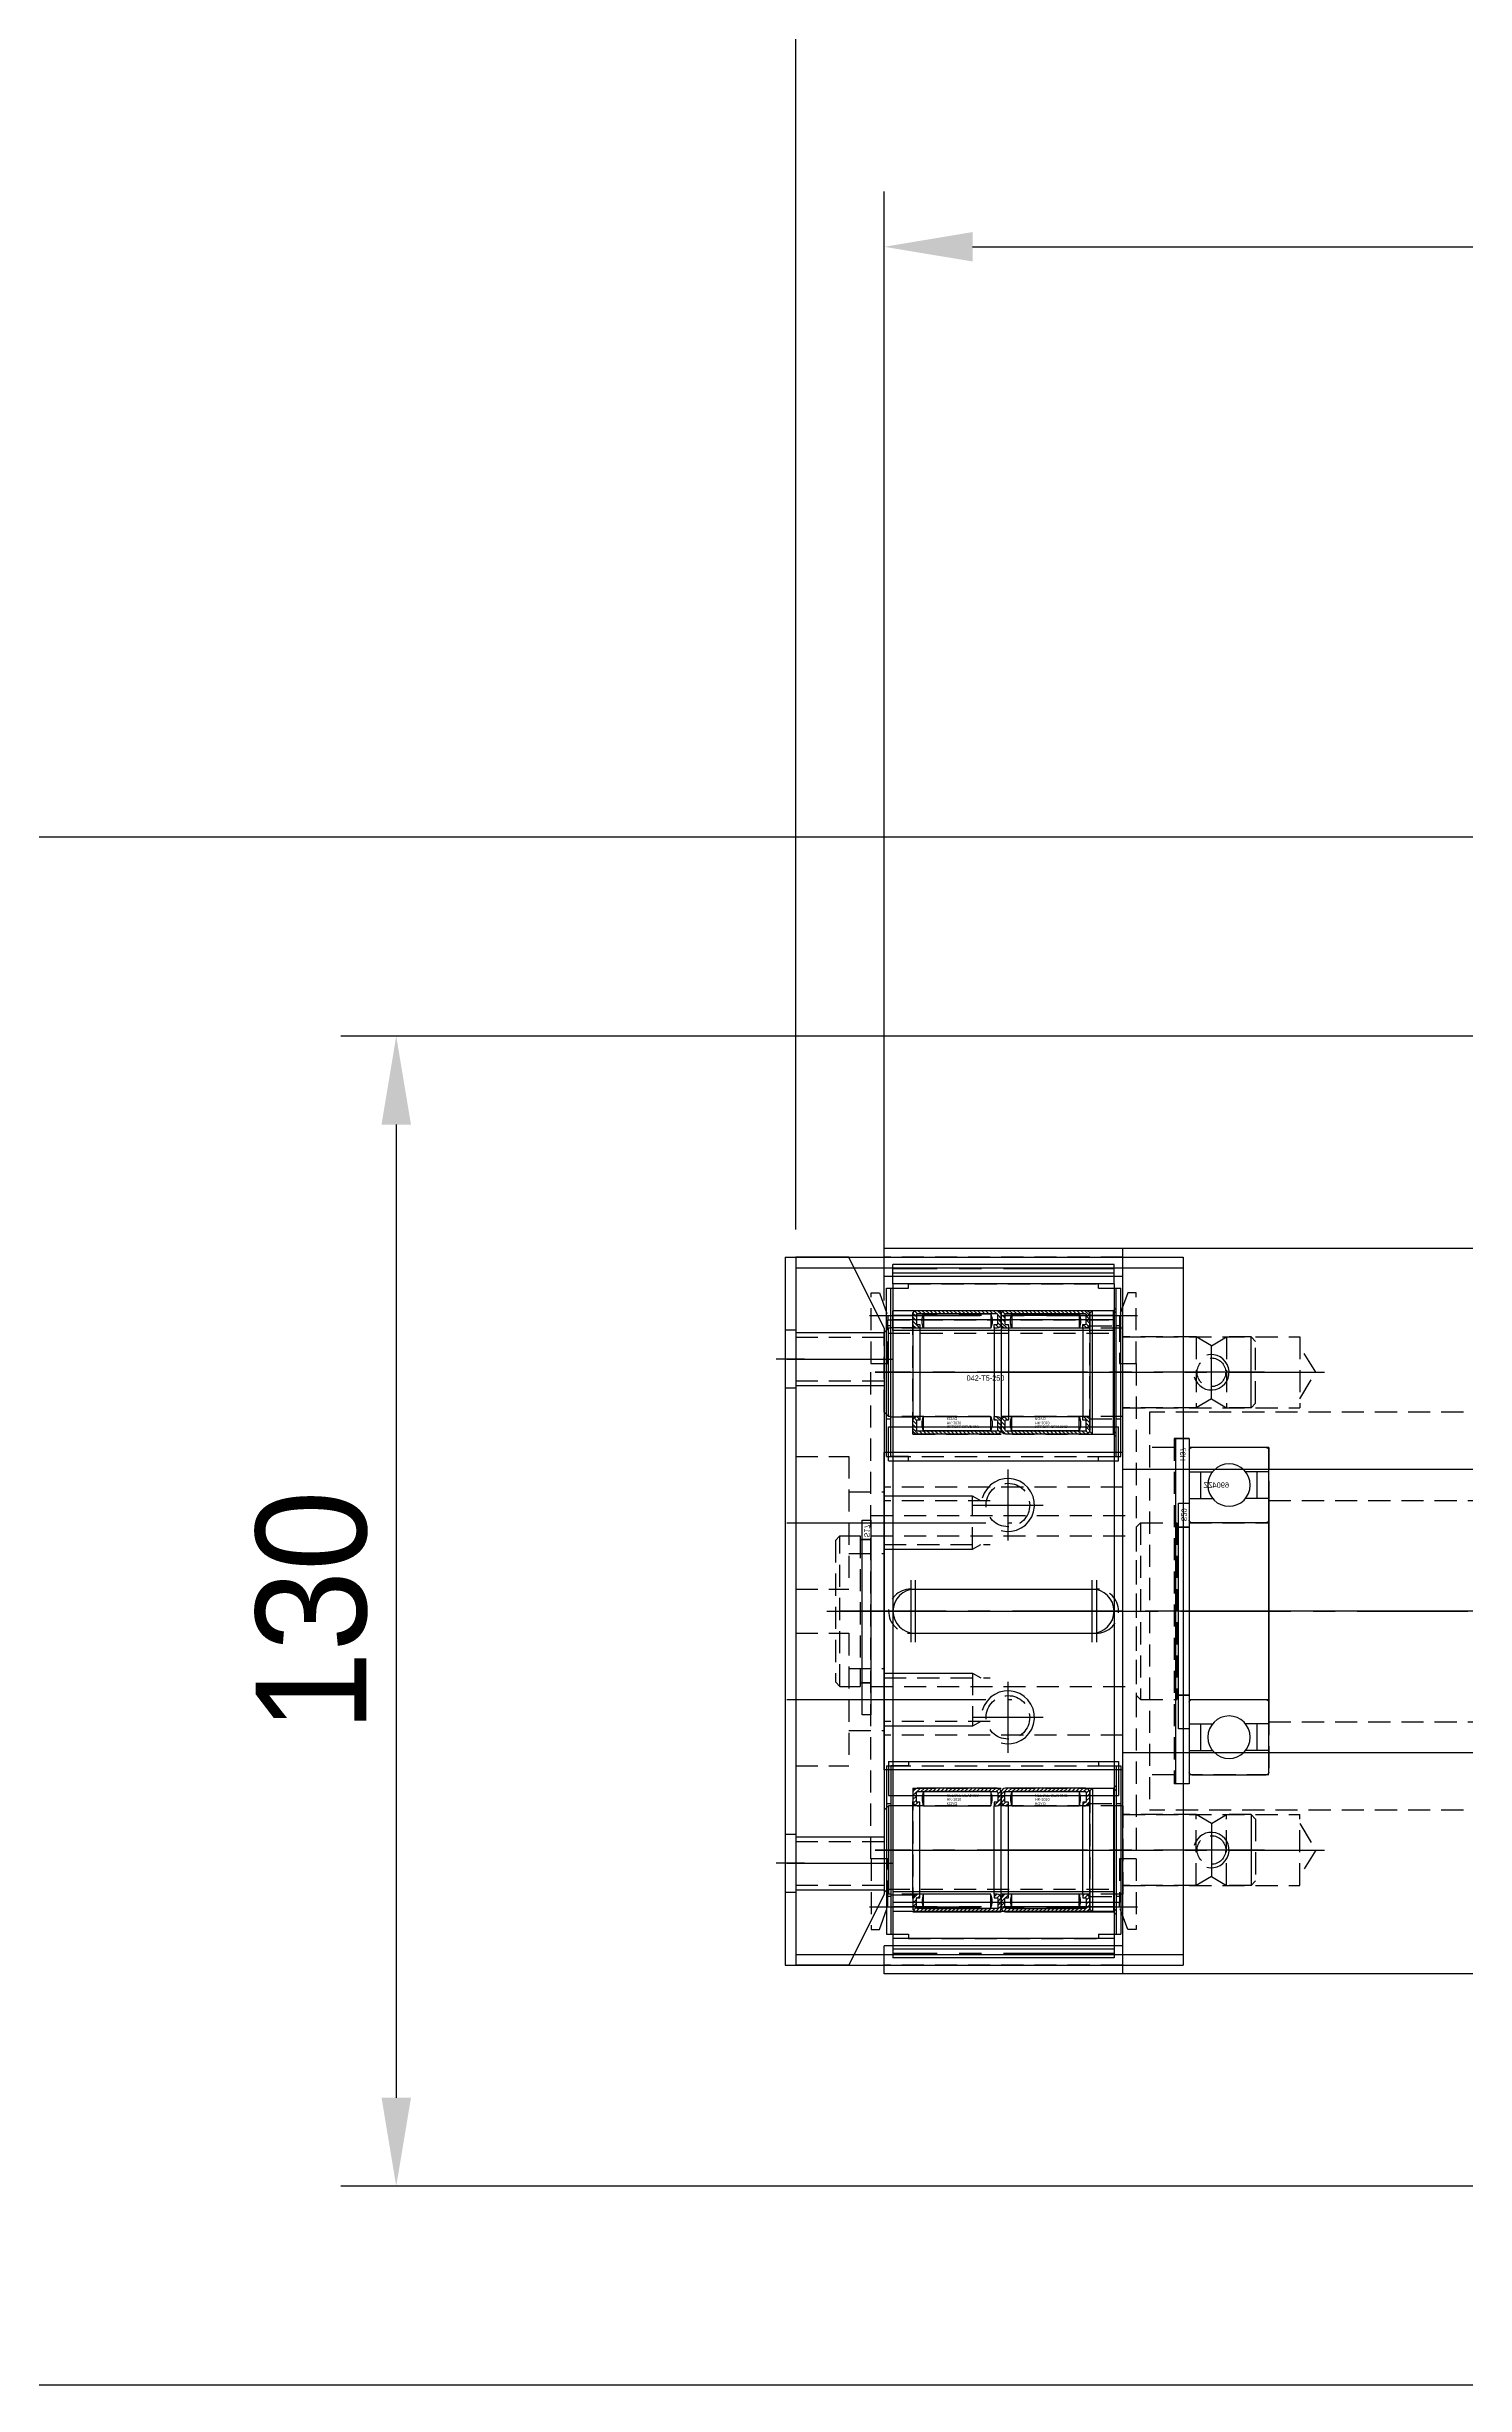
# Model space of a CAD drawing. Header units: inches. Extents: x 0 to 23821, y 0 to 11279.
# Drawn here: x 14885.9 to 15046.3, y 5237.9 to 5502.2 of the extents above; entities that cross this region are included whole.
import ezdxf
from ezdxf.enums import TextEntityAlignment as Align

# ---------------------------------------------------------------- set-up
doc = ezdxf.new("R2010")
doc.units = ezdxf.units.IN
doc.header["$LTSCALE"] = 10
doc.header["$MEASUREMENT"] = 0
doc.linetypes.add('CENTER', pattern=[2, 1.25, -0.25, 0.25, -0.25])
doc.linetypes.add('HIDDEN', pattern=[0.375, 0.25, -0.125])
doc.layers.get('Defpoints').update_dxf_attribs({"color": 8})
for name, color, linetype in [('11', 1, 'CENTER'), ('22', 2, 'HIDDEN'), ('44', 4, 'Continuous'), ('77', 40, 'HIDDEN'), ('A', 8, 'Continuous'), ('B', 123, 'Continuous'), ('BOM-T', 4, 'Continuous'), ('G', 231, 'Continuous'), ('T', 3, 'Continuous'), ('Y', 60, 'Continuous')]:
    doc.layers.add(name, color=color, linetype=linetype)
doc.styles.add('SCI', font='')
doc.styles.get("Standard").update_dxf_attribs({"font": 'arial.ttf'})
doc.styles.get('SCI').set_extended_font_data('Gulim')
doc.dimstyles.new('SCH', dxfattribs={"dimtxt": 2.5, "dimasz": 2, "dimexe": 1.25, "dimexo": 0.625, "dimtad": 1, "dimdec": 8, "dimtxsty": 'SCI', "dimcen": 2.5, "dimclrd": 4, "dimclre": 4, "dimclrt": 7, "dimadec": 8, "dimazin": 2, "dimtfac": 1, "dimtdec": 8, "dimtmove": 0, "dimatfit": 3, "dimfxl": 1, "dimarcsym": 0})
pattern_1 = [(45, (0, 0), (-0.224506, 0.224506), [])]

# ---------------------------------------------------------------- blocks, each defined once
blk = doc.blocks.new('A$C01905758')
for p, q in [((-161, 37.82), (-161, 41)), ((161, 41), (-161, 41)), ((-134, -41), (-134, 41)), ((134, -41), (134, 41)), ((161, 37.82), (161, 41)), ((-134, 37.82), (-161, 37.82)), ((161, 37.82), (134, 37.82)), ((-161, -17.92), (-161, 17.92)), ((-134, 17.92), (-161, 17.92)), ((134, 16), (-134, 16)), ((161, 17.92), (134, 17.92)), ((161, -17.92), (161, 17.92)), ((-134, -17.92), (-161, -17.92)), ((134, -16), (-134, -16)), ((161, -17.92), (134, -17.92)), ((-161, -41), (-161, -37.82)), ((-134, -37.82), (-161, -37.82)), ((161, -37.82), (134, -37.82)), ((161, -41), (161, -37.82)), ((161, -41), (-161, -41))]:
    blk.add_line(p, q)
for centre, radius in [((0, 0), 15), ((-62, 0), 7), ((0, 0), 6.1), ((62, 0), 7), ((-62, 0), 4.5), ((62, 0), 4.5)]:
    blk.add_circle(centre, radius)
at = {"layer": '11'}
for p, q in [((0, -46), (0, 46)), ((-124, 24), (-124, 30)), ((124, 24), (124, 30)), ((-162, 27), (-111.2, 27)), ((162, 27), (111.2, 27)), ((-147, 16), (-147, 8)), ((147, 16), (147, 8)), ((-151, 12), (-143, 12)), ((143, 12), (151, 12)), ((-162, 10), (-146.58, 10)), ((-62, -9), (-62, 9)), ((62, -9), (62, 9)), ((162, 10), (146.58, 10)), ((166, 0), (-166, 0)), ((-162, -10), (-146.58, -10)), ((-147, -8), (-147, -16)), ((162, -10), (146.58, -10)), ((147, -8), (147, -16)), ((-151, -12), (-143, -12)), ((143, -12), (151, -12)), ((-124, -24), (-124, -30)), ((124, -24), (124, -30)), ((-162, -27), (-111.2, -27)), ((162, -27), (111.2, -27))]:
    blk.add_line(p, q, dxfattribs=at)
at = {"layer": '22'}
for p, q in [((-134, 40), (-161, 40)), ((161, 40), (134, 40)), ((-134, 31), (-114, 31)), ((-114, 31), (-114, 23)), ((-112.2, 27), (-114, 30)), ((112.2, 27), (114, 30)), ((114, 31), (114, 23)), ((134, 31), (114, 31)), ((-114, 24), (-112.2, 27)), ((114, 24), (112.2, 27)), ((-134, 23), (-114, 23)), ((134, 23), (114, 23)), ((-134, 14), (-161, 14)), ((161, 14), (134, 14)), ((-149, 12.46), (-161, 12.46)), ((-151, 7), (-151, 13)), ((149, 12.46), (161, 12.46)), ((151, 7), (151, 13)), ((-161, 7.54), (-149, 7.54)), ((161, 7.54), (149, 7.54)), ((-161, -7.54), (-149, -7.54)), ((-151, -7), (-151, -13)), ((149, -7.54), (161, -7.54)), ((151, -13), (151, -7)), ((-149, -12.46), (-161, -12.46)), ((161, -12.46), (149, -12.46)), ((-134, -14), (-161, -14)), ((161, -14), (134, -14)), ((-134, -23), (-114, -23)), ((-114, -31), (-114, -23)), ((114, -31), (114, -23)), ((134, -23), (114, -23)), ((-114, -24), (-112.2, -27)), ((114, -24), (112.2, -27)), ((-112.2, -27), (-114, -30)), ((112.2, -27), (114, -30)), ((-134, -31), (-114, -31)), ((134, -31), (114, -31)), ((-134, -40), (-161, -40)), ((161, -40), (134, -40))]:
    blk.add_line(p, q, dxfattribs=at)
for centre, radius in [((-147, 12), 2.46), ((147, 12), 2.46), ((-62, 0), 8), ((62, 0), 8), ((-147, -12), 2.46), ((147, -12), 2.46)]:
    blk.add_circle(centre, radius, dxfattribs=at)
at = {"layer": '77'}
for centre in [(-124, 27), (124, 27), (-124, -27), (124, -27)]:
    blk.add_circle(centre, 1.62, dxfattribs=at)
at = {"layer": 'T'}
for p, q in [((-151, 13), (-161, 13)), ((-150.06, 12.46), (-151, 13)), ((150.06, 12.46), (151, 13)), ((151, 13), (161, 13)), ((-161, 7), (-151, 7)), ((-151, 7), (-150.06, 7.54)), ((151, 7), (150.06, 7.54)), ((161, 7), (151, 7)), ((-161, -7), (-151, -7)), ((-151, -7), (-150.06, -7.54)), ((150.06, -7.54), (151, -7)), ((151, -7), (161, -7)), ((-151, -13), (-161, -13)), ((-150.06, -12.46), (-151, -13)), ((151, -13), (150.06, -12.46)), ((161, -13), (151, -13))]:
    blk.add_line(p, q, dxfattribs=at)
for centre, radius, start, end in [((-124, 27), 2, 195, 105), ((124, 27), 2, 75, 345), ((-147, 12), 3, 255, 165), ((147, 12), 3, 255, 165), ((-147, -12), 3, 255, 165), ((147, -12), 3, 255, 165), ((-124, -27), 2, 255, 165), ((124, -27), 2, 15, 285)]:
    blk.add_arc(centre, radius, start, end, dxfattribs=at)
blk = doc.blocks.new('A$Cc1844e05')
for p, q in [((-26.5, 5), (-27, 4.5)), ((-27, 4.5), (-27, -4.5)), ((0, 5), (-26.5, 5)), ((0, 5), (0, -5)), ((8.27, 4), (0, 4)), ((10, 3), (8.27, 4)), ((8.27, -4), (8.27, 4)), ((10, 3), (11.73, 4)), ((10, 3), (10, -3)), ((14.5, 4), (11.73, 4)), ((11.73, -4), (11.73, 4)), ((14.5, 4), (15, 3.5)), ((15, 3.5), (15, -3.5)), ((-27, -4.5), (-26.5, -5)), ((0, -5), (-26.5, -5)), ((8.27, -4), (0, -4)), ((10, -3), (8.27, -4)), ((10, -3), (11.73, -4)), ((14.5, -4), (11.73, -4)), ((15, -3.5), (14.5, -4))]:
    blk.add_line(p, q)
at = {"layer": '11'}
blk.add_line((16, 0), (-28, 0), dxfattribs=at)
at = {"layer": 'A'}
for p, q in [((-26.5, 5), (-26.5, -5)), ((14.5, 4), (14.5, -4))]:
    blk.add_line(p, q, dxfattribs=at)
blk = doc.blocks.new('A$Ce1fca09c')
h = blk.add_hatch()
h.set_pattern_fill('ANSI31', color=256, scale=0.1)
h.set_pattern_definition(pattern_1)
edge = h.paths.add_edge_path()
edge.add_line((9.2, 5.4), (9.2, 5))
edge.add_line((9.2, 5), (9.52, 5))
edge.add_arc((9.52, 5.48), 0.48, 270, 360)
edge.add_line((10, 5.48), (10, 6.52))
edge.add_arc((9.52, 6.52), 0.48, 0, 90)
edge.add_line((9.52, 7), (0.48, 7))
edge.add_arc((0.48, 6.52), 0.48, 90, 180)
edge.add_line((0, 6.52), (0, 5.48))
edge.add_arc((0.48, 5.48), 0.48, 180, 270)
edge.add_line((0.48, 5), (0.8, 5))
edge.add_line((0.8, 5), (0.8, 5.4))
edge.add_line((0.8, 5.4), (0.48, 5.4))
edge.add_line((0.48, 5.4), (0.4, 5.48))
edge.add_line((0.4, 5.48), (0.4, 6.52))
edge.add_line((0.4, 6.52), (0.48, 6.6))
edge.add_line((0.48, 6.6), (9.52, 6.6))
edge.add_line((9.52, 6.6), (9.6, 6.52))
edge.add_line((9.6, 6.52), (9.6, 5.48))
edge.add_line((9.6, 5.48), (9.52, 5.4))
edge.add_line((9.52, 5.4), (9.2, 5.4))
h = blk.add_hatch()
h.set_pattern_fill('ANSI31', color=256, scale=0.1)
h.set_pattern_definition(pattern_1)
edge = h.paths.add_edge_path()
edge.add_line((9.2, -5.4), (9.52, -5.4))
edge.add_line((9.52, -5.4), (9.6, -5.48))
edge.add_line((9.6, -5.48), (9.6, -6.52))
edge.add_line((9.6, -6.52), (9.52, -6.6))
edge.add_line((9.52, -6.6), (0.48, -6.6))
edge.add_line((0.48, -6.6), (0.4, -6.52))
edge.add_line((0.4, -6.52), (0.4, -5.48))
edge.add_line((0.4, -5.48), (0.48, -5.4))
edge.add_line((0.48, -5.4), (0.8, -5.4))
edge.add_line((0.8, -5.4), (0.8, -5))
edge.add_line((0.8, -5), (0.48, -5))
edge.add_arc((0.48, -5.48), 0.48, 90, 180)
edge.add_line((0, -5.48), (0, -6.52))
edge.add_arc((0.48, -6.52), 0.48, 180, 270)
edge.add_line((0.48, -7), (9.52, -7))
edge.add_arc((9.52, -6.52), 0.48, 270, 360)
edge.add_line((10, -6.52), (10, -5.48))
edge.add_arc((9.52, -5.48), 0.48, 0, 90)
edge.add_line((9.52, -5), (9.2, -5))
edge.add_line((9.2, -5), (9.2, -5.4))
for p, q in [((0, 6.52), (0, 5.48)), ((0, -5.48), (0, 5.48)), ((0.4, 5.48), (0.4, 6.52)), ((9.52, 7), (0.48, 7)), ((0.48, 6.6), (9.52, 6.6)), ((0.8, 5.4), (0.48, 5.4)), ((0.8, 5), (0.8, 5.4)), ((1.2, 6.6), (1.2, 5)), ((8.8, 6.6), (1.2, 6.6)), ((8.8, 6.6), (8.8, 5)), ((9.2, 5.4), (9.2, 5)), ((9.52, 5.4), (9.2, 5.4)), ((9.6, 6.52), (9.6, 5.48)), ((10, 5.48), (10, 6.52)), ((10, -5.48), (10, 5.48)), ((0.48, 5), (0.8, 5)), ((0.8, -5), (0.8, 5)), ((1.2, 5), (8.8, 5)), ((9.2, 5), (9.52, 5)), ((9.2, -5), (9.2, 5)), ((0.8, -5), (0.48, -5)), ((0.8, -5.4), (0.8, -5)), ((1.2, -6.6), (1.2, -5)), ((8.8, -5), (1.2, -5)), ((8.8, -6.6), (8.8, -5)), ((9.52, -5), (9.2, -5)), ((9.2, -5), (9.2, -5.4)), ((0, -5.48), (0, -6.52)), ((0.4, -6.52), (0.4, -5.48)), ((0.48, -5.4), (0.8, -5.4)), ((9.52, -6.6), (0.48, -6.6)), ((0.48, -7), (9.52, -7)), ((1.2, -6.6), (8.8, -6.6)), ((9.2, -5.4), (9.52, -5.4)), ((9.6, -5.48), (9.6, -6.52)), ((10, -6.52), (10, -5.48))]:
    blk.add_line(p, q)
for centre, radius, start, end in [((0.48, 6.52), 0.48, 90, 180), ((0.48, 5.48), 0.48, 180, 270), ((0.48, 6.52), 0.08, 90, 180), ((0.48, 5.48), 0.08, 180, 270), ((3.12, 5.8), 2.08, 157.3801, 202.6199), ((6.88, 5.8), 2.08, 337.3801, 22.6199), ((9.52, 6.52), 0.48, 0, 90), ((9.52, 6.52), 0.08, 0, 90), ((9.52, 5.48), 0.48, 270, 0), ((9.52, 5.48), 0.08, 270, 0), ((0.48, -5.48), 0.48, 90, 180), ((3.12, -5.8), 2.08, 157.3801, 202.6199), ((6.88, -5.8), 2.08, 337.3801, 22.6199), ((9.52, -5.48), 0.48, 0, 90), ((0.48, -6.52), 0.48, 180, 270), ((0.48, -5.48), 0.08, 90, 180), ((0.48, -6.52), 0.08, 180, 270), ((9.52, -5.48), 0.08, 0, 90), ((9.52, -6.52), 0.08, 270, 0), ((9.52, -6.52), 0.48, 270, 0)]:
    blk.add_arc(centre, radius, start, end)
at = {"layer": '11'}
blk.add_line((-1, 0), (11, 0), dxfattribs=at)
at = {"layer": 'BOM-T', "color": 4}
for s, p in [('NEEDLE BEARING', (3.81, 6.01)), ('HK-1010', (3.81, 5.58)), ('KOYO', (3.81, 5.09))]:
    blk.add_text(s, height=0.3, dxfattribs=at).set_placement(p)
blk = doc.blocks.new('A$C6554669a')
for p, q in [((0, 6.7), (0.3, 7)), ((0, 6.7), (0, -6.7)), ((0.3, 7), (2.7, 7)), ((2.7, 7), (3, 6.7)), ((3, 6.7), (3, -6.7)), ((0, -6.7), (0.3, -7)), ((0.3, -7), (2.7, -7)), ((2.7, -7), (3, -6.7))]:
    blk.add_line(p, q)
at = {"layer": '11'}
blk.add_line((-1, 0), (4, 0), dxfattribs=at)
at = {"layer": '22'}
for p, q in [((0, 5.25), (3, 5.25)), ((0, -5.25), (3, -5.25))]:
    blk.add_line(p, q, dxfattribs=at)
at = {"layer": 'A'}
for p, q in [((0.3, 7), (0.3, -7)), ((2.7, 7), (2.7, -7))]:
    blk.add_line(p, q, dxfattribs=at)
blk = doc.blocks.new('A$Cc8268a15')
for p, q in [((0.03, 9.3), (0.03, -9.7)), ((0.03, 9.3), (0.53, 9.3)), ((0.53, 9.3), (0.53, -9.7)), ((0.03, -9.7), (0.53, -9.7))]:
    blk.add_line(p, q)
at = {"layer": '11'}
blk.add_line((-0.97, -0.2), (1.53, -0.2), dxfattribs=at)
at = {"layer": '22'}
for p, q in [((0.03, 5.05), (0.53, 5.05)), ((0.53, -5.45), (0.03, -5.45))]:
    blk.add_line(p, q, dxfattribs=at)
blk = doc.blocks.new('A$C68f490c2')
for p, q in [((0, 9.5), (0, -9.5)), ((2, 9.5), (0, 9.5)), ((2, 10), (2, 9.5)), ((2, 10), (23.5, 10)), ((23.5, 10), (23.5, 9.5)), ((23.5, 9.5), (25.5, 9.5)), ((25.5, 9.5), (25.5, -9.5)), ((2.5, 7), (2.5, -7)), ((2.5, 7), (25.2, 7)), ((25.2, 7), (25.5, 7.3)), ((0, 5.05), (2.5, 5.05)), ((0, -5.05), (2.5, -5.05)), ((2.5, -7), (25.2, -7)), ((25.2, -7), (25.5, -7.3)), ((0, -9.5), (2, -9.5)), ((2, -9.5), (2, -10)), ((2, -10), (23.5, -10)), ((23.5, -9.5), (23.5, -10)), ((23.5, -9.5), (25.5, -9.5))]:
    blk.add_line(p, q)
at = {"layer": '11'}
blk.add_line((-1, 0), (26.5, 0), dxfattribs=at)
at = {"layer": 'A'}
blk.add_line((25.2, 7), (25.2, -7), dxfattribs=at)
blk = doc.blocks.new('A$C0417e222')
for p, q in [((-13, 0.5), (13, 0.5)), ((-13, 0.5), (-13, -3.33)), ((13, 0.5), (13, -3.33)), ((-13, -3.33), (13, -3.33))]:
    blk.add_line(p, q)
at = {"layer": '22'}
blk.add_line((-13, 0), (13, 0), dxfattribs=at)
blk = doc.blocks.new('A$C5400204d')
for p, q in [((-10, 22), (-6, 30)), ((-6, 30), (0, 30)), ((0, 30), (0, -50)), ((-10, 22), (-10, -42)), ((-10, -42), (-6, -50)), ((-6, -50), (0, -50))]:
    blk.add_line(p, q)
at = {"layer": '11'}
for p, q in [((1, 18.5), (-11, 18.5)), ((1, 0), (-11, 0)), ((1, -20), (-11, -20)), ((1, -38.5), (-11, -38.5))]:
    blk.add_line(p, q, dxfattribs=at)
at = {"layer": '22'}
for p, q in [((0, 20.96), (-10, 20.96)), ((0, 16.04), (-10, 16.04)), ((-6, 7.5), (-6, -7.5)), ((0, 7.5), (-6, 7.5)), ((-6, 3.5), (-10, 3.5)), ((-6, -3.5), (-10, -3.5)), ((0, -7.5), (-6, -7.5)), ((-6, -12.5), (-6, -27.5)), ((0, -12.5), (-6, -12.5)), ((-6, -16.5), (-10, -16.5)), ((-6, -23.5), (-10, -23.5)), ((0, -27.5), (-6, -27.5)), ((0, -36.04), (-10, -36.04)), ((0, -40.96), (-10, -40.96))]:
    blk.add_line(p, q, dxfattribs=at)
at = {"layer": 'T'}
for p, q in [((0, 21.5), (-10, 21.5)), ((0, 15.5), (-10, 15.5)), ((0, -35.5), (-10, -35.5)), ((0, -41.5), (-10, -41.5))]:
    blk.add_line(p, q, dxfattribs=at)
blk = doc.blocks.new('A$C0fd4e748')
for p, q in [((-2.2, 12.5), (-2.2, -12.5)), ((0, 12.5), (-2.2, 12.5)), ((-1.2, 12.5), (-1.2, -12.5)), ((0, 12.5), (0, -12.5)), ((0, -12.5), (-2.2, -12.5))]:
    blk.add_line(p, q)
at = {"layer": '11'}
blk.add_line((-1.68, 12.5), (-1.68, -12.5), dxfattribs=at)
blk = doc.blocks.new('A$Ce3385b7c')
at = {"layer": 'B'}
for p, q in [((12.2, -3), (12.2, -77)), ((37.2, -3), (37.2, -77))]:
    blk.add_line(p, q, dxfattribs=at)
blk.add_blockref('A$C01905758', (172.2, -40))
at = {"layer": '22', "xscale": -1, "rotation": 180}
blk.add_blockref('A$C68f490c2', (11.95, -13), dxfattribs=at)
at = {"layer": '22'}
blk.add_blockref('A$C68f490c2', (11.95, -67), dxfattribs=at)
at = {"layer": '44', "xscale": -1, "rotation": 180}
for name, p in [('A$Cc8268a15', (11.42, -13.2)), ('A$Cc8268a15', (37.42, -13.2)), ('A$Ce1fca09c', (14.45, -13)), ('A$Ce1fca09c', (24.45, -13))]:
    blk.add_blockref(name, p, dxfattribs=at)
at = {"layer": '44'}
for name, p in [('A$Cc8268a15', (11.42, -66.8)), ('A$Cc8268a15', (37.42, -66.8)), ('A$Ce1fca09c', (14.45, -67)), ('A$Ce1fca09c', (24.45, -67))]:
    blk.add_blockref(name, p, dxfattribs=at)
at = {"layer": '77', "xscale": -1, "rotation": 180}
for name, p in [('A$C6554669a', (34.45, -13)), ('A$Cc1844e05', (38.2, -13))]:
    blk.add_blockref(name, p, dxfattribs=at)
at = {"layer": '77'}
for name, p in [('A$C6554669a', (34.45, -67)), ('A$Cc1844e05', (38.2, -67))]:
    blk.add_blockref(name, p, dxfattribs=at)
at = {"layer": 'B', "rotation": 270}
blk.add_blockref('A$C0fd4e748', (24.7, -3), dxfattribs=at)
at = {"layer": 'B', "xscale": -1, "rotation": 270}
blk.add_blockref('A$C0fd4e748', (24.7, -77), dxfattribs=at)
at = {"layer": 'G', "xscale": -1}
blk.add_blockref('A$C5400204d', (1.2, -30), dxfattribs=at)
at = {"layer": 'Y', "xscale": -1, "rotation": 180}
blk.add_blockref('A$C0417e222', (24.7, -22.5), dxfattribs=at)
at = {"layer": 'Y'}
blk.add_blockref('A$C0417e222', (24.7, -57.5), dxfattribs=at)
blk = doc.blocks.new('A$Cbf61ef9c')
for p, q in [((-10, 0), (10, 0)), ((-10, -5), (10, -5))]:
    blk.add_line(p, q)
for centre, start, end in [((-10, -2.5), 90, 270), ((10, -2.5), 270, 90)]:
    blk.add_arc(centre, 2.5, start, end)
at = {"layer": '11'}
for p, q in [((-10, 1), (-10, -6)), ((10, 1), (10, -6)), ((-13.5, -2.5), (13.5, -2.5))]:
    blk.add_line(p, q, dxfattribs=at)
blk = doc.blocks.new('A$Cf63996e3')
for p, q in [((0, -18.2), (0, 18.2)), ((0.3, 18.5), (8.7, 18.5)), ((9, 18.2), (9, -18.2)), ((0, 15.75), (2.63, 15.75)), ((1.31, 12.75), (1.31, 15.75)), ((9, 15.75), (6.37, 15.75)), ((7.69, 12.75), (7.69, 15.75)), ((0, 12.75), (2.63, 12.75)), ((9, 12.75), (6.37, 12.75)), ((0.3, 10), (8.7, 10)), ((8.7, -10), (0.3, -10)), ((0, -12.75), (2.63, -12.75)), ((1.31, -15.75), (1.31, -12.75)), ((9, -12.75), (6.37, -12.75)), ((7.69, -15.75), (7.69, -12.75)), ((0, -15.75), (2.63, -15.75)), ((9, -15.75), (6.37, -15.75)), ((8.7, -18.5), (0.3, -18.5))]:
    blk.add_line(p, q)
for centre in [(4.5, 14.25), (4.5, -14.25)]:
    blk.add_circle(centre, 2.4)
for centre, start, end in [((0.3, 18.2), 90, 180), ((8.7, 18.2), 0, 90), ((0.3, 10.3), 180, 270), ((8.7, 10.3), 270, 0), ((0.3, -10.3), 90, 180), ((8.7, -10.3), 0, 90), ((0.3, -18.2), 180, 270), ((8.7, -18.2), 270, 360)]:
    blk.add_arc(centre, 0.3, start, end)
at = {"layer": '11'}
blk.add_line((-1, 0), (10, 0), dxfattribs=at)
at = {"layer": 'BOM-T', "color": 4}
blk.add_text('6904ZZ', height=0.6, dxfattribs=at).set_placement((4.5, 13.95))
blk = doc.blocks.new('A$C88ba8112')
for p, q in [((0, 19.5), (0, -19.5)), ((1.5, 19.5), (0, 19.5)), ((1.5, -19.5), (1.5, 19.5)), ((0, 16), (1.5, 16)), ((0, -16), (1.5, -16)), ((0, -19.5), (1.5, -19.5))]:
    blk.add_line(p, q)
at = {"layer": '11'}
blk.add_line((-1, 0), (2.65, 0), dxfattribs=at)
at = {"layer": 'BOM-T', "color": 4, "style": 'SCI'}
blk.add_text('H37', height=0.6, rotation=90, dxfattribs=at).set_placement((0.73, 16.97), align=Align.MIDDLE_LEFT)
blk = doc.blocks.new('A$C2076e855')
for p, q in [((0, 10.3), (0, -11.72)), ((1, 10.3), (0, 10.3)), ((0, 8.1), (1, 8.1)), ((1, -11.72), (1, 10.3)), ((0, -8.1), (1, -8.1)), ((0, -11.72), (1, -11.72))]:
    blk.add_line(p, q)
at = {"layer": '11'}
blk.add_line((-1, 0), (2.15, 0), dxfattribs=at)
at = {"layer": 'BOM-T', "color": 4, "style": 'SCI'}
blk.add_text('S17', height=0.6, rotation=90, dxfattribs=at).set_placement((0.43, 8.32), align=Align.MIDDLE_LEFT)
blk = doc.blocks.new('A$Ccc436072')
for p, q in [((0, 12.2), (0, -13.3)), ((1.2, 12.2), (0, 12.2)), ((1.2, -13.3), (1.2, 12.2)), ((0, 9.5), (1.2, 9.5)), ((0, -9.5), (1.2, -9.5)), ((0, -13.3), (1.2, -13.3))]:
    blk.add_line(p, q)
at = {"layer": '11'}
blk.add_line((-1, 0), (2.35, 0), dxfattribs=at)
at = {"layer": 'BOM-T', "color": 4, "style": 'SCI'}
blk.add_text('S20', height=0.6, rotation=90, dxfattribs=at).set_placement((0.58, 10.14), align=Align.MIDDLE_LEFT)
blk = doc.blocks.new('A$Cc53e3cec')
for p, q in [((-14.98, 28), (-14.98, 36)), ((-14.98, 36), (-14.04, 36)), ((-14.04, 36), (-13.1, 33.42)), ((14.04, 36), (13.1, 33.42)), ((14.98, 36), (14.04, 36)), ((14.98, 28), (14.98, 36)), ((-13.1, 33.42), (-13.1, 32.94)), ((-13.1, 28), (-13.1, 32.94)), ((-13.1, 32.94), (13.1, 32.94)), ((13.1, 33.42), (13.1, 32.94)), ((13.1, 32.94), (13.1, 28)), ((-13.1, 31.44), (13.1, 31.44)), ((-15, 28), (-13.1, 28)), ((-15, -28), (-15, 28)), ((13.1, 28), (15, 28)), ((15, 28), (15, -28)), ((-15, 10.8), (15, 10.8)), ((-15, 8.5), (15, 8.5)), ((-15, -8.5), (15, -8.5)), ((-13.1, -28), (-15, -28)), ((-14.98, -28), (-14.98, -36)), ((-13.1, -32.94), (-13.1, -28)), ((15, -28), (13.1, -28)), ((13.1, -28), (13.1, -32.94)), ((14.98, -28), (14.98, -36)), ((-13.1, -31.44), (13.1, -31.44)), ((-14.04, -36), (-13.1, -33.42)), ((13.1, -32.94), (-13.1, -32.94)), ((-13.1, -33.42), (-13.1, -32.94)), ((13.1, -33.42), (13.1, -32.94)), ((14.04, -36), (13.1, -33.42)), ((-14.98, -36), (-14.04, -36)), ((14.98, -36), (14.04, -36))]:
    blk.add_line(p, q)
at = {"layer": '11'}
for p, q in [((-15.15, 33.42), (15.15, 33.42)), ((-16, 0), (16, 0)), ((-15.15, -33.42), (15.15, -33.42))]:
    blk.add_line(p, q, dxfattribs=at)
at = {"layer": 'BOM-T', "style": 'SCI'}
blk.add_text('042-T5-250', height=0.6, dxfattribs=at).set_placement((-4.18, 26.35), align=Align.MIDDLE_LEFT)
blk = doc.blocks.new('A$Ccc1bbfdf')
for p, q in [((33.5, 15), (33.5, 0)), ((40.5, 15), (33.5, 15)), ((40.5, 15), (40.5, 4)), ((33.5, 13), (40.5, 13)), ((40.5, 7), (33.5, 7)), ((44, 4), (40.5, 4)), ((44, 4), (44.5, 3.5)), ((44.5, 3.5), (44.5, -48.5)), ((-39.5, 0), (-39.5, -45)), ((33.5, 0), (-39.5, 0)), ((-36.7, -4), (-39.5, -4)), ((-36.7, -3), (-36.7, -42)), ((-35, -3), (-36.7, -3)), ((-35, -3), (-35, -42)), ((-26, -4), (-35, -4)), ((-26, -4), (-26, -41)), ((44.5, -6.5), (-26, -6.5)), ((44.5, -38.5), (-26, -38.5)), ((-36.7, -41), (-39.5, -41)), ((-35, -42), (-36.7, -42)), ((-26, -41), (-35, -41)), ((33.5, -45), (-39.5, -45)), ((33.5, -45), (33.5, -60)), ((44, -49), (40.5, -49)), ((40.5, -49), (40.5, -60)), ((44, -49), (44.5, -48.5)), ((40.5, -52), (33.5, -52)), ((33.5, -58), (40.5, -58)), ((40.5, -60), (33.5, -60))]:
    blk.add_line(p, q)
at = {"layer": '11'}
for p, q in [((32.5, 10), (41.5, 10)), ((45.5, -22.5), (-38.5, -22.5)), ((32.5, -55), (41.5, -55))]:
    blk.add_line(p, q, dxfattribs=at)
blk = doc.blocks.new('A$Ce71b497e')
for p, q in [((-69.5, 12.5), (0, 12.5)), ((-69.5, 12.5), (-69.5, -12.5)), ((0, 12.5), (0, -12.5)), ((-118.5, 8), (-118, 8.5)), ((-118.5, 8), (-118.5, -8)), ((-118, 8.5), (-115.7, 8.5)), ((-118, -8.5), (-118, 8.5)), ((-115.7, 8.5), (-115.7, -8.5)), ((-115.7, 8.1), (-114.5, 8.1)), ((-114.5, 8.5), (-114.5, -8.5)), ((-114.5, 8.5), (-84.5, 8.5)), ((-84.5, 9.5), (-84, 10)), ((-84.5, 9.5), (-84.5, -9.5)), ((-84, 10), (-79.9, 10)), ((-84, 10), (-84, -10)), ((-79.9, 10), (-79.9, -10)), ((-79.9, 9.5), (-78.5, 9.5)), ((-78.5, 10), (-69.5, 10)), ((-78.5, 10), (-78.5, -10)), ((0, 10), (39, 10)), ((40, 9), (39, 10)), ((39, -10), (39, 10)), ((40, 9), (40, -9)), ((7.5, 3), (32.5, 3)), ((-110, 2.5), (-89, 2.5)), ((-110, -2.5), (-89, -2.5)), ((7.5, -3), (32.5, -3)), ((-118.5, -8), (-118, -8.5)), ((-118, -8.5), (-115.7, -8.5)), ((-115.7, -8.1), (-114.5, -8.1)), ((-114.5, -8.5), (-84.5, -8.5)), ((-84.5, -9.5), (-84, -10)), ((-84, -10), (-79.9, -10)), ((-79.9, -9.5), (-78.5, -9.5)), ((-78.5, -10), (-69.5, -10)), ((0, -10), (39, -10)), ((40, -9), (39, -10)), ((-69.5, -12.5), (0, -12.5))]:
    blk.add_line(p, q)
for centre, radius, start, end in [((7.5, 0), 3, 90, 270), ((32.5, 0), 3, 270, 90), ((-110, 0), 2.5, 90, 270), ((-89, 0), 2.5, 270, 90)]:
    blk.add_arc(centre, radius, start, end)
at = {"layer": '11'}
for p, q in [((-110, 3.5), (-110, -3.5)), ((-89, 3.5), (-89, -3.5)), ((7.5, 4), (7.5, -4)), ((32.5, 4), (32.5, -4)), ((-119.5, 0), (41, 0))]:
    blk.add_line(p, q, dxfattribs=at)
blk = doc.blocks.new('A$C8f3e2505')
blk.add_blockref('A$Cc53e3cec', (-147.5, 0))
at = {"layer": '22'}
for name, p in [('A$Ccc1bbfdf', (-91.5, 22.5)), ('A$Ce71b497e', (-48, 0))]:
    blk.add_blockref(name, p, dxfattribs=at)
at = {"layer": '44', "xscale": -1}
for name, p in [('A$C88ba8112', (-126.5, 0)), ('A$Cf63996e3', (-117.5, 0)), ('A$Ccc436072', (-126.5, 0)), ('A$C2076e855', (-162.5, 0))]:
    blk.add_blockref(name, p, dxfattribs=at)
at = {"layer": '44'}
blk.add_blockref('A$Cbf61ef9c', (-147.5, 2.5), dxfattribs=at)
blk.add_blockref('A$Cbf61ef9c', (-147.5, 2.5), dxfattribs=at)
at = {"layer": 'B', "rotation": 270}
blk.add_blockref('A$C0fd4e748', (-147.5, 31.74), dxfattribs=at)
at = {"layer": 'B', "xscale": -1, "rotation": 270}
blk.add_blockref('A$C0fd4e748', (-147.5, -31.74), dxfattribs=at)
blk = doc.blocks.new('A$C1d24d074')
blk.add_blockref('A$Ce3385b7c', (-172.2, 40))
at = {"layer": '77'}
blk.add_blockref('A$C8f3e2505', (0, 0), dxfattribs=at)
blk = doc.blocks.new('*D429')
at = {"color": 4, "lineweight": -2, "transparency": 16777216}
for p, q in [((15050.51, 5390.39), (14919.21, 5390.39)), ((14925.46, 5380.39), (14925.46, 5270.39)), ((15050.51, 5260.39), (14919.21, 5260.39))]:
    blk.add_line(p, q, dxfattribs=at)
at = {"color": 4, "transparency": 16777216}
for points in [[(14923.8, 5380.39), (14927.13, 5380.39), (14925.46, 5390.39)], [(14923.8, 5270.39), (14927.13, 5270.39), (14925.46, 5260.39)]]:
    blk.add_solid(points, dxfattribs=at)
at = {"layer": 'Defpoints', "color": 0, "transparency": 16777216}
for p in [(15053.64, 5390.39), (14925.46, 5260.39), (15053.64, 5260.39)]:
    blk.add_point(p, dxfattribs=at)
at = {"color": 7, "transparency": 16777216, "insert": (14915.91, 5325.39), "char_height": 12.5, "attachment_point": 5, "rotation": 90, "style": 'SCI'}
blk.add_mtext('130', dxfattribs=at)
blk = doc.blocks.new('*D430')
at = {"color": 4, "lineweight": -2, "transparency": 16777216}
for p, q in [((15051.51, 5412.89), (14861.36, 5412.89)), ((14867.61, 5402.89), (14867.61, 5247.89)), ((15051.51, 5237.89), (14861.36, 5237.89))]:
    blk.add_line(p, q, dxfattribs=at)
at = {"color": 4, "transparency": 16777216}
for points in [[(14865.94, 5402.89), (14869.28, 5402.89), (14867.61, 5412.89)], [(14865.94, 5247.89), (14869.28, 5247.89), (14867.61, 5237.89)]]:
    blk.add_solid(points, dxfattribs=at)
at = {"layer": 'Defpoints', "color": 0, "transparency": 16777216}
for p in [(15054.64, 5412.89), (14867.61, 5237.89), (15054.64, 5237.89)]:
    blk.add_point(p, dxfattribs=at)
at = {"color": 7, "transparency": 16777216, "insert": (14858.06, 5325.39), "char_height": 12.5, "attachment_point": 5, "rotation": 90, "style": 'SCI'}
blk.add_mtext('175', dxfattribs=at)
blk = doc.blocks.new('*D431')
at = {"color": 4, "lineweight": -2, "transparency": 16777216}
for p, q in [((14980.64, 5360.51), (14980.64, 5485.86)), ((15302.64, 5360.51), (15302.64, 5485.86)), ((14990.64, 5479.61), (15292.64, 5479.61))]:
    blk.add_line(p, q, dxfattribs=at)
at = {"color": 4, "transparency": 16777216}
for points in [[(14990.64, 5481.28), (14990.64, 5477.95), (14980.64, 5479.61)], [(15292.64, 5481.28), (15292.64, 5477.95), (15302.64, 5479.61)]]:
    blk.add_solid(points, dxfattribs=at)
at = {"layer": 'Defpoints', "color": 0, "transparency": 16777216}
for p in [(15302.64, 5479.61), (14980.64, 5357.39), (15302.64, 5357.39)]:
    blk.add_point(p, dxfattribs=at)
at = {"color": 7, "transparency": 16777216, "insert": (15141.64, 5489.15), "char_height": 12.5, "attachment_point": 5, "style": 'SCI'}
blk.add_mtext('322', dxfattribs=at)
blk = doc.blocks.new('*D432')
at = {"color": 4, "lineweight": -2, "transparency": 16777216}
for p, q in [((14970.64, 5368.51), (14970.64, 5520.94)), ((15312.64, 5368.51), (15312.64, 5520.94)), ((14980.64, 5514.69), (15302.64, 5514.69))]:
    blk.add_line(p, q, dxfattribs=at)
at = {"color": 4, "transparency": 16777216}
for points in [[(14980.64, 5516.36), (14980.64, 5513.02), (14970.64, 5514.69)], [(15302.64, 5516.36), (15302.64, 5513.02), (15312.64, 5514.69)]]:
    blk.add_solid(points, dxfattribs=at)
at = {"layer": 'Defpoints', "color": 0, "transparency": 16777216}
for p in [(15312.64, 5514.69), (14970.64, 5365.39), (15312.64, 5365.39)]:
    blk.add_point(p, dxfattribs=at)
at = {"color": 7, "transparency": 16777216, "insert": (15141.64, 5524.23), "char_height": 12.5, "attachment_point": 5, "style": 'SCI'}
blk.add_mtext('342', dxfattribs=at)
blk = doc.blocks.new('A$C53ab04ea')
for p, q in [((-11.5, -1.2), (-11.5, 43.8)), ((-11.5, 43.8), (68.5, 43.8)), ((-10.3, 0), (-10.3, 43.8)), ((67.3, 0), (67.3, 43.8)), ((68.5, -1.2), (68.5, 43.8)), ((-11.5, 0), (68.5, 0)), ((-11.5, -1.2), (68.5, -1.2))]:
    blk.add_line(p, q)
at = {"layer": '11'}
for p, q in [((0, 1), (0, -2.2)), ((57, 1), (57, -2.2))]:
    blk.add_line(p, q, dxfattribs=at)
at = {"layer": '22'}
for p, q in [((-3.3, -1.2), (-3.3, 0)), ((3.3, 0), (3.3, -1.2)), ((53.7, -1.2), (53.7, 0)), ((60.3, 0), (60.3, -1.2))]:
    blk.add_line(p, q, dxfattribs=at)

msp = doc.modelspace()

# ---------------------------------------------------------------- block references
msp.add_blockref('A$C1d24d074', (15141.63562486, 5325.38570791))
at = {"layer": 'Y', "rotation": 270}
msp.add_blockref('A$C53ab04ea', (14970.63562486, 5353.88570791), dxfattribs=at)

# ---------------------------------------------------------------- dimensions: what is measured, and where the dimension line sits
for base, p1, p2, picture, middle in [((15312.6356248647, 5514.6895488742), (14970.6356248647, 5365.3857079124), (15312.6356248647, 5365.3857079124), '*D432', (15141.6356248647, 5524.2309936146)), ((15302.6356248647, 5479.6133338336), (14980.6356248647, 5357.3857079124), (15302.6356248647, 5357.3857079124), '*D431', (15141.6356248647, 5489.1464563369))]:
    dim = msp.add_linear_dim(base=base, p1=p1, p2=p2, dimstyle='SCH', override={"dimscale": 5, "dimcen": 1})
    dim.commit()
    dim.dimension.update_dxf_attribs({"geometry": picture, "text_midpoint": middle})
for base, p1, p2, picture, middle in [((14867.6110115858, 5237.8857079124), (15054.6356248647, 5412.8857079124), (15054.6356248647, 5237.8857079124), '*D430', (14858.0612446084, 5325.3857079124)), ((14925.4642738384, 5260.3857079124), (15053.6356248647, 5390.3857079124), (15053.6356248647, 5260.3857079124), '*D429', (14915.914506861, 5325.3857079124))]:
    dim = msp.add_linear_dim(base=base, p1=p1, p2=p2, angle=90, dimstyle='SCH', override={"dimscale": 5, "dimcen": 1})
    dim.commit()
    dim.dimension.update_dxf_attribs({"geometry": picture, "text_midpoint": middle})

doc.saveas('drawing.dxf')
